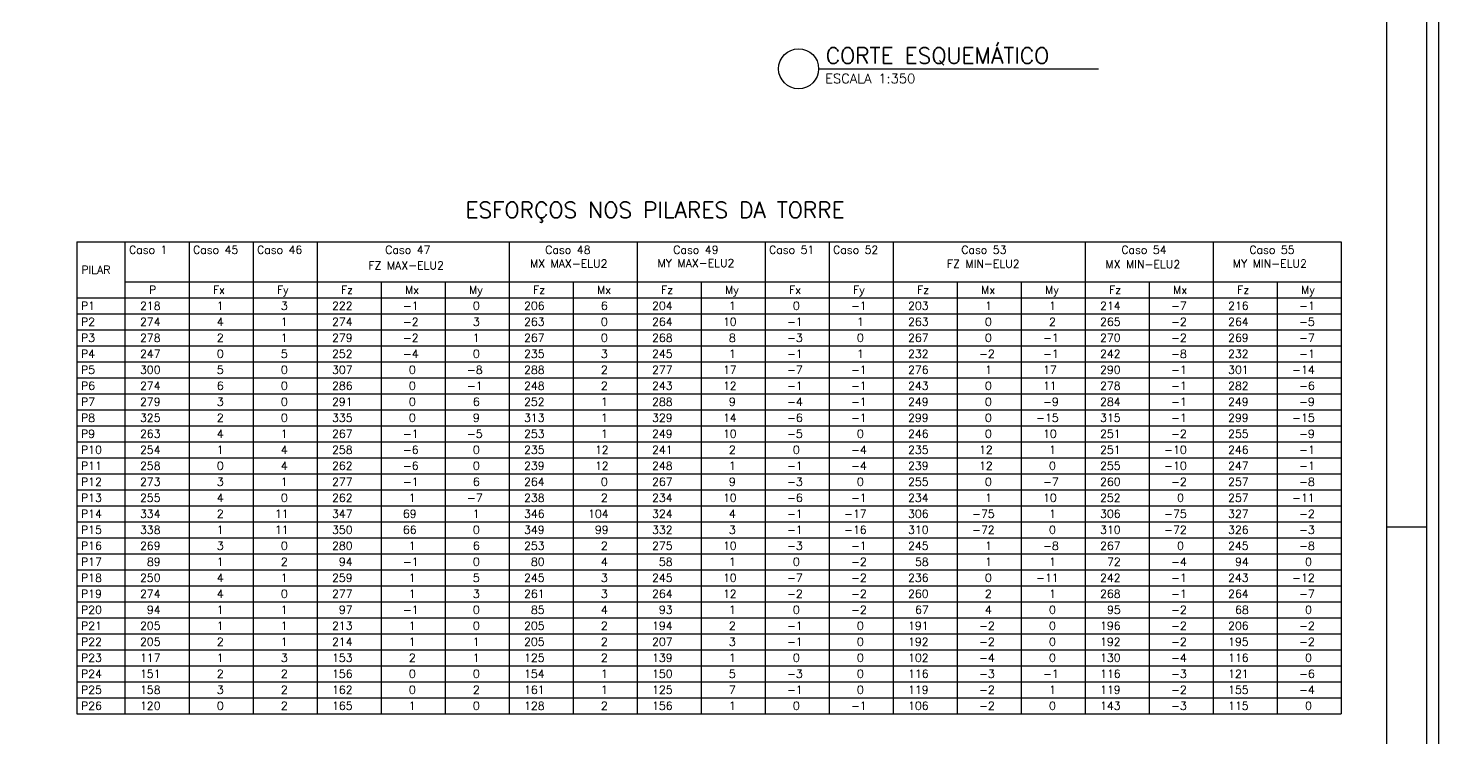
# Model space of a CAD drawing. Extents: x 0 to 84.7, y 0 to 60.
# Drawn here: x 49.44 to 84.7, y 24.73 to 42.47 of the extents above; entities that cross this region are included whole.
import ezdxf

# ---------------------------------------------------------------- set-up
doc = ezdxf.new("R2010")
doc.units = 0
doc.header["$MEASUREMENT"] = 0
for name, color, linetype in [('1', 1, 'CONTINUOUS'), ('5', 5, 'CONTINUOUS'), ('6', 6, 'CONTINUOUS'), ('8', 8, 'CONTINUOUS')]:
    doc.layers.add(name, color=color, linetype=linetype)
doc.styles.get("Standard").update_dxf_attribs({"font": 'ROMANS.SHX'})

msp = doc.modelspace()

# ---------------------------------------------------------------- linework, layer by layer
at = {"layer": '1', "linetype": 'Continuous'}
for p, q in [((58.26309, 36.12631), (58.26309, 25.32631)), ((59.86309, 36.12631), (59.86309, 25.32631)), ((63.06309, 36.12631), (63.06309, 25.32631)), ((66.26309, 36.12631), (66.26309, 25.32631)), ((72.66309, 36.12631), (72.66309, 25.32631)), ((74.26309, 36.12631), (74.26309, 25.32631)), ((77.46309, 36.12631), (77.46309, 25.32631)), ((80.66309, 36.12631), (80.66309, 25.32631)), ((83.403925, 30.003377), (84.403925, 30.003377))]:
    msp.add_line(p, q, dxfattribs=at)
for points in [[(0.0039, 0.003377), (84.703851, 0.003377), (84.703851, 60.003377), (0.0039, 60.003377), (0.0039, 0.003377)], [(0.303949, 0.303365), (84.403925, 0.303365), (84.403925, 59.703389), (0.303949, 59.703389), (0.303949, 0.303365)]]:
    msp.add_lwpolyline(points, dxfattribs=at)
at = {"layer": '6', "linetype": 'Continuous'}
for p, q in [((69.200947, 41.450794), (76.200947, 41.450794)), ((50.66309, 37.12631), (82.26309, 37.12631)), ((50.66309, 37.12631), (50.66309, 25.32631)), ((51.86309, 37.12631), (51.86309, 25.32631)), ((53.46309, 37.12631), (53.46309, 36.12631)), ((55.06309, 37.12631), (55.06309, 36.12631)), ((56.66309, 37.12631), (56.66309, 36.12631)), ((61.46309, 37.12631), (61.46309, 36.12631)), ((64.66309, 37.12631), (64.66309, 36.12631)), ((67.86309, 37.12631), (67.86309, 36.12631)), ((69.46309, 37.12631), (69.46309, 36.12631)), ((71.06309, 37.12631), (71.06309, 36.12631)), ((75.86309, 37.12631), (75.86309, 36.12631)), ((79.06309, 37.12631), (79.06309, 36.12631)), ((82.26309, 37.12631), (82.26309, 36.12631)), ((51.86309, 36.12631), (82.26309, 36.12631)), ((53.46309, 36.12631), (53.46309, 25.32631)), ((55.06309, 36.12631), (55.06309, 25.32631)), ((56.66309, 36.12631), (56.66309, 25.32631)), ((61.46309, 36.12631), (61.46309, 25.32631)), ((64.66309, 36.12631), (64.66309, 25.32631)), ((67.86309, 36.12631), (67.86309, 25.32631)), ((69.46309, 36.12631), (69.46309, 25.32631)), ((71.06309, 36.12631), (71.06309, 25.32631)), ((75.86309, 36.12631), (75.86309, 25.32631)), ((79.06309, 36.12631), (79.06309, 25.32631)), ((82.26309, 36.12631), (82.26309, 25.32631)), ((50.66309, 35.72631), (82.26309, 35.72631)), ((50.66309, 25.32631), (82.26309, 25.32631))]:
    msp.add_line(p, q, dxfattribs=at)
msp.add_lwpolyline([(2.803949, 1.303365), (83.403925, 1.303365), (83.403925, 58.703389), (2.803949, 58.703389), (2.803949, 1.303365)], dxfattribs=at)
msp.add_circle((68.700947, 41.450794), 0.5, dxfattribs=at)
at = {"layer": '8', "linetype": 'Continuous'}
for p, q in [((50.66309, 35.32631), (82.26309, 35.32631)), ((50.66309, 34.92631), (82.26309, 34.92631)), ((50.66309, 34.52631), (82.26309, 34.52631)), ((50.66309, 34.12631), (82.26309, 34.12631)), ((50.66309, 33.72631), (82.26309, 33.72631)), ((50.66309, 33.32631), (82.26309, 33.32631)), ((50.66309, 32.92631), (82.26309, 32.92631)), ((50.66309, 32.52631), (82.26309, 32.52631)), ((50.66309, 32.12631), (82.26309, 32.12631)), ((50.66309, 31.72631), (82.26309, 31.72631)), ((50.66309, 31.32631), (82.26309, 31.32631)), ((50.66309, 30.92631), (82.26309, 30.92631)), ((50.66309, 30.52631), (82.26309, 30.52631)), ((50.66309, 30.12631), (82.26309, 30.12631)), ((50.66309, 29.72631), (82.26309, 29.72631)), ((50.66309, 29.32631), (82.26309, 29.32631)), ((50.66309, 28.92631), (82.26309, 28.92631)), ((50.66309, 28.52631), (82.26309, 28.52631)), ((50.66309, 28.12631), (82.26309, 28.12631)), ((50.66309, 27.72631), (82.26309, 27.72631)), ((50.66309, 27.32631), (82.26309, 27.32631)), ((50.66309, 26.92631), (82.26309, 26.92631)), ((50.66309, 26.52631), (82.26309, 26.52631)), ((50.66309, 26.12631), (82.26309, 26.12631)), ((50.66309, 25.72631), (82.26309, 25.72631))]:
    msp.add_line(p, q, dxfattribs=at)

# ---------------------------------------------------------------- texts
at = {"layer": '1', "linetype": 'Continuous'}
for s, height, p in [('ESCALA 1:350', 0.24, (69.36493, 41.088208)), ('Caso 1', 0.2, (51.96309, 36.82631)), ('Caso 45', 0.2, (53.56309, 36.82631)), ('Caso 46', 0.2, (55.16309, 36.82631)), ('Caso 47', 0.2, (58.368087, 36.82631)), ('Caso 48', 0.2, (62.368087, 36.82631)), ('Caso 49', 0.2, (65.568087, 36.82631)), ('Caso 51', 0.2, (67.96309, 36.82631)), ('Caso 52', 0.2, (69.56309, 36.82631)), ('Caso 53', 0.2, (72.768087, 36.82631)), ('Caso 54', 0.2, (76.768087, 36.82631)), ('Caso 55', 0.2, (79.968087, 36.82631)), ('MX MAX-ELU2', 0.2, (61.986034, 36.479449)), ('MY MAX-ELU2', 0.2, (65.175746, 36.494635)), ('FZ MIN-ELU2', 0.2, (72.408767, 36.478146)), ('MY MIN-ELU2', 0.2, (79.554678, 36.480146)), ('PILAR', 0.2, (50.771705, 36.326644)), ('FZ MAX-ELU2', 0.2, (57.947276, 36.436654)), ('MX MIN-ELU2', 0.2, (76.370669, 36.462672)), ('P1', 0.2, (50.76309, 35.42631)), ('  218', 0.2, (51.96309, 35.42631)), ('    1', 0.2, (53.56309, 35.42631)), ('    3', 0.2, (55.16309, 35.42631)), ('  222', 0.2, (56.76309, 35.42631)), ('   -1', 0.2, (58.36309, 35.42631)), ('    0', 0.2, (59.96309, 35.42631)), ('  206', 0.2, (61.56309, 35.42631)), ('    6', 0.2, (63.16309, 35.42631)), ('  204', 0.2, (64.76309, 35.42631)), ('    1', 0.2, (66.36309, 35.42631)), ('    0', 0.2, (67.96309, 35.42631)), ('   -1', 0.2, (69.56309, 35.42631)), ('  203', 0.2, (71.16309, 35.42631)), ('    1', 0.2, (72.76309, 35.42631)), ('    1', 0.2, (74.36309, 35.42631)), ('  214', 0.2, (75.96309, 35.42631)), ('   -7', 0.2, (77.56309, 35.42631)), ('  216', 0.2, (79.16309, 35.42631)), ('   -1', 0.2, (80.76309, 35.42631)), ('P2', 0.2, (50.76309, 35.02631)), ('  274', 0.2, (51.96309, 35.02631)), ('    4', 0.2, (53.56309, 35.02631)), ('    1', 0.2, (55.16309, 35.02631)), ('  274', 0.2, (56.76309, 35.02631)), ('   -2', 0.2, (58.36309, 35.02631)), ('    3', 0.2, (59.96309, 35.02631)), ('  263', 0.2, (61.56309, 35.02631)), ('    0', 0.2, (63.16309, 35.02631)), ('  264', 0.2, (64.76309, 35.02631)), ('   10', 0.2, (66.36309, 35.02631)), ('   -1', 0.2, (67.96309, 35.02631)), ('    1', 0.2, (69.56309, 35.02631)), ('  263', 0.2, (71.16309, 35.02631)), ('    0', 0.2, (72.76309, 35.02631)), ('    2', 0.2, (74.36309, 35.02631)), ('  265', 0.2, (75.96309, 35.02631)), ('   -2', 0.2, (77.56309, 35.02631)), ('  264', 0.2, (79.16309, 35.02631)), ('   -5', 0.2, (80.76309, 35.02631)), ('P3', 0.2, (50.76309, 34.62631)), ('  278', 0.2, (51.96309, 34.62631)), ('    2', 0.2, (53.56309, 34.62631)), ('    1', 0.2, (55.16309, 34.62631)), ('  279', 0.2, (56.76309, 34.62631)), ('   -2', 0.2, (58.36309, 34.62631)), ('    1', 0.2, (59.96309, 34.62631)), ('  267', 0.2, (61.56309, 34.62631)), ('    0', 0.2, (63.16309, 34.62631)), ('  268', 0.2, (64.76309, 34.62631)), ('    8', 0.2, (66.36309, 34.62631)), ('   -3', 0.2, (67.96309, 34.62631)), ('    0', 0.2, (69.56309, 34.62631)), ('  267', 0.2, (71.16309, 34.62631)), ('    0', 0.2, (72.76309, 34.62631)), ('   -1', 0.2, (74.36309, 34.62631)), ('  270', 0.2, (75.96309, 34.62631)), ('   -2', 0.2, (77.56309, 34.62631)), ('  269', 0.2, (79.16309, 34.62631)), ('   -7', 0.2, (80.76309, 34.62631)), ('P4', 0.2, (50.76309, 34.22631)), ('  247', 0.2, (51.96309, 34.22631)), ('    0', 0.2, (53.56309, 34.22631)), ('    5', 0.2, (55.16309, 34.22631)), ('  252', 0.2, (56.76309, 34.22631)), ('   -4', 0.2, (58.36309, 34.22631)), ('    0', 0.2, (59.96309, 34.22631)), ('  235', 0.2, (61.56309, 34.22631)), ('    3', 0.2, (63.16309, 34.22631)), ('  245', 0.2, (64.76309, 34.22631)), ('    1', 0.2, (66.36309, 34.22631)), ('   -1', 0.2, (67.96309, 34.22631)), ('    1', 0.2, (69.56309, 34.22631)), ('  232', 0.2, (71.16309, 34.22631)), ('   -2', 0.2, (72.76309, 34.22631)), ('   -1', 0.2, (74.36309, 34.22631)), ('  242', 0.2, (75.96309, 34.22631)), ('   -8', 0.2, (77.56309, 34.22631)), ('  232', 0.2, (79.16309, 34.22631)), ('   -1', 0.2, (80.76309, 34.22631)), ('P5', 0.2, (50.76309, 33.82631)), ('  300', 0.2, (51.96309, 33.82631)), ('    5', 0.2, (53.56309, 33.82631)), ('    0', 0.2, (55.16309, 33.82631)), ('  307', 0.2, (56.76309, 33.82631)), ('    0', 0.2, (58.36309, 33.82631)), ('   -8', 0.2, (59.96309, 33.82631)), ('  288', 0.2, (61.56309, 33.82631)), ('    2', 0.2, (63.16309, 33.82631)), ('  277', 0.2, (64.76309, 33.82631)), ('   17', 0.2, (66.36309, 33.82631)), ('   -7', 0.2, (67.96309, 33.82631)), ('   -1', 0.2, (69.56309, 33.82631)), ('  276', 0.2, (71.16309, 33.82631)), ('    1', 0.2, (72.76309, 33.82631)), ('   17', 0.2, (74.36309, 33.82631)), ('  290', 0.2, (75.96309, 33.82631)), ('   -1', 0.2, (77.56309, 33.82631)), ('  301', 0.2, (79.16309, 33.82631)), ('  -14', 0.2, (80.76309, 33.82631)), ('P6', 0.2, (50.76309, 33.42631)), ('  274', 0.2, (51.96309, 33.42631)), ('    6', 0.2, (53.56309, 33.42631)), ('    0', 0.2, (55.16309, 33.42631)), ('  286', 0.2, (56.76309, 33.42631)), ('    0', 0.2, (58.36309, 33.42631)), ('   -1', 0.2, (59.96309, 33.42631)), ('  248', 0.2, (61.56309, 33.42631)), ('    2', 0.2, (63.16309, 33.42631)), ('  243', 0.2, (64.76309, 33.42631)), ('   12', 0.2, (66.36309, 33.42631)), ('   -1', 0.2, (67.96309, 33.42631)), ('   -1', 0.2, (69.56309, 33.42631)), ('  243', 0.2, (71.16309, 33.42631)), ('    0', 0.2, (72.76309, 33.42631)), ('   11', 0.2, (74.36309, 33.42631)), ('  278', 0.2, (75.96309, 33.42631)), ('   -1', 0.2, (77.56309, 33.42631)), ('  282', 0.2, (79.16309, 33.42631)), ('   -6', 0.2, (80.76309, 33.42631)), ('P7', 0.2, (50.76309, 33.02631)), ('  279', 0.2, (51.96309, 33.02631)), ('    3', 0.2, (53.56309, 33.02631)), ('    0', 0.2, (55.16309, 33.02631)), ('  291', 0.2, (56.76309, 33.02631)), ('    0', 0.2, (58.36309, 33.02631)), ('    6', 0.2, (59.96309, 33.02631)), ('  252', 0.2, (61.56309, 33.02631)), ('    1', 0.2, (63.16309, 33.02631)), ('  288', 0.2, (64.76309, 33.02631)), ('    9', 0.2, (66.36309, 33.02631)), ('   -4', 0.2, (67.96309, 33.02631)), ('   -1', 0.2, (69.56309, 33.02631)), ('  249', 0.2, (71.16309, 33.02631)), ('    0', 0.2, (72.76309, 33.02631)), ('   -9', 0.2, (74.36309, 33.02631)), ('  284', 0.2, (75.96309, 33.02631)), ('   -1', 0.2, (77.56309, 33.02631)), ('  249', 0.2, (79.16309, 33.02631)), ('   -9', 0.2, (80.76309, 33.02631)), ('P8', 0.2, (50.76309, 32.62631)), ('  325', 0.2, (51.96309, 32.62631)), ('    2', 0.2, (53.56309, 32.62631)), ('    0', 0.2, (55.16309, 32.62631)), ('  335', 0.2, (56.76309, 32.62631)), ('    0', 0.2, (58.36309, 32.62631)), ('    9', 0.2, (59.96309, 32.62631)), ('  313', 0.2, (61.56309, 32.62631)), ('    1', 0.2, (63.16309, 32.62631)), ('  329', 0.2, (64.76309, 32.62631)), ('   14', 0.2, (66.36309, 32.62631)), ('   -6', 0.2, (67.96309, 32.62631)), ('   -1', 0.2, (69.56309, 32.62631)), ('  299', 0.2, (71.16309, 32.62631)), ('    0', 0.2, (72.76309, 32.62631)), ('  -15', 0.2, (74.36309, 32.62631)), ('  315', 0.2, (75.96309, 32.62631)), ('   -1', 0.2, (77.56309, 32.62631)), ('  299', 0.2, (79.16309, 32.62631)), ('  -15', 0.2, (80.76309, 32.62631)), ('P9', 0.2, (50.76309, 32.22631)), ('  263', 0.2, (51.96309, 32.22631)), ('    4', 0.2, (53.56309, 32.22631)), ('    1', 0.2, (55.16309, 32.22631)), ('  267', 0.2, (56.76309, 32.22631)), ('   -1', 0.2, (58.36309, 32.22631)), ('   -5', 0.2, (59.96309, 32.22631)), ('  253', 0.2, (61.56309, 32.22631)), ('    1', 0.2, (63.16309, 32.22631)), ('  249', 0.2, (64.76309, 32.22631)), ('   10', 0.2, (66.36309, 32.22631)), ('   -5', 0.2, (67.96309, 32.22631)), ('    0', 0.2, (69.56309, 32.22631)), ('  246', 0.2, (71.16309, 32.22631)), ('    0', 0.2, (72.76309, 32.22631)), ('   10', 0.2, (74.36309, 32.22631)), ('  251', 0.2, (75.96309, 32.22631)), ('   -2', 0.2, (77.56309, 32.22631)), ('  255', 0.2, (79.16309, 32.22631)), ('   -9', 0.2, (80.76309, 32.22631)), ('P10', 0.2, (50.76309, 31.82631)), ('  254', 0.2, (51.96309, 31.82631)), ('    1', 0.2, (53.56309, 31.82631)), ('    4', 0.2, (55.16309, 31.82631)), ('  258', 0.2, (56.76309, 31.82631)), ('   -6', 0.2, (58.36309, 31.82631)), ('    0', 0.2, (59.96309, 31.82631)), ('  235', 0.2, (61.56309, 31.82631)), ('   12', 0.2, (63.16309, 31.82631)), ('  241', 0.2, (64.76309, 31.82631)), ('    2', 0.2, (66.36309, 31.82631)), ('    0', 0.2, (67.96309, 31.82631)), ('   -4', 0.2, (69.56309, 31.82631)), ('  235', 0.2, (71.16309, 31.82631)), ('   12', 0.2, (72.76309, 31.82631)), ('    1', 0.2, (74.36309, 31.82631)), ('  251', 0.2, (75.96309, 31.82631)), ('  -10', 0.2, (77.56309, 31.82631)), ('  246', 0.2, (79.16309, 31.82631)), ('   -1', 0.2, (80.76309, 31.82631)), ('P11', 0.2, (50.76309, 31.42631)), ('  258', 0.2, (51.96309, 31.42631)), ('    0', 0.2, (53.56309, 31.42631)), ('    4', 0.2, (55.16309, 31.42631)), ('  262', 0.2, (56.76309, 31.42631)), ('   -6', 0.2, (58.36309, 31.42631)), ('    0', 0.2, (59.96309, 31.42631)), ('  239', 0.2, (61.56309, 31.42631)), ('   12', 0.2, (63.16309, 31.42631)), ('  248', 0.2, (64.76309, 31.42631)), ('    1', 0.2, (66.36309, 31.42631)), ('   -1', 0.2, (67.96309, 31.42631)), ('   -4', 0.2, (69.56309, 31.42631)), ('  239', 0.2, (71.16309, 31.42631)), ('   12', 0.2, (72.76309, 31.42631)), ('    0', 0.2, (74.36309, 31.42631)), ('  255', 0.2, (75.96309, 31.42631)), ('  -10', 0.2, (77.56309, 31.42631)), ('  247', 0.2, (79.16309, 31.42631)), ('   -1', 0.2, (80.76309, 31.42631)), ('P12', 0.2, (50.76309, 31.02631)), ('  273', 0.2, (51.96309, 31.02631)), ('    3', 0.2, (53.56309, 31.02631)), ('    1', 0.2, (55.16309, 31.02631)), ('  277', 0.2, (56.76309, 31.02631)), ('   -1', 0.2, (58.36309, 31.02631)), ('    6', 0.2, (59.96309, 31.02631)), ('  264', 0.2, (61.56309, 31.02631)), ('    0', 0.2, (63.16309, 31.02631)), ('  267', 0.2, (64.76309, 31.02631)), ('    9', 0.2, (66.36309, 31.02631)), ('   -3', 0.2, (67.96309, 31.02631)), ('    0', 0.2, (69.56309, 31.02631)), ('  255', 0.2, (71.16309, 31.02631)), ('    0', 0.2, (72.76309, 31.02631)), ('   -7', 0.2, (74.36309, 31.02631)), ('  260', 0.2, (75.96309, 31.02631)), ('   -2', 0.2, (77.56309, 31.02631)), ('  257', 0.2, (79.16309, 31.02631)), ('   -8', 0.2, (80.76309, 31.02631)), ('P13', 0.2, (50.76309, 30.62631)), ('  255', 0.2, (51.96309, 30.62631)), ('    4', 0.2, (53.56309, 30.62631)), ('    0', 0.2, (55.16309, 30.62631)), ('  262', 0.2, (56.76309, 30.62631)), ('    1', 0.2, (58.36309, 30.62631)), ('   -7', 0.2, (59.96309, 30.62631)), ('  238', 0.2, (61.56309, 30.62631)), ('    2', 0.2, (63.16309, 30.62631)), ('  234', 0.2, (64.76309, 30.62631)), ('   10', 0.2, (66.36309, 30.62631)), ('   -6', 0.2, (67.96309, 30.62631)), ('   -1', 0.2, (69.56309, 30.62631)), ('  234', 0.2, (71.16309, 30.62631)), ('    1', 0.2, (72.76309, 30.62631)), ('   10', 0.2, (74.36309, 30.62631)), ('  252', 0.2, (75.96309, 30.62631)), ('    0', 0.2, (77.56309, 30.62631)), ('  257', 0.2, (79.16309, 30.62631)), ('  -11', 0.2, (80.76309, 30.62631)), ('P14', 0.2, (50.76309, 30.22631)), ('  334', 0.2, (51.96309, 30.22631)), ('    2', 0.2, (53.56309, 30.22631)), ('   11', 0.2, (55.16309, 30.22631)), ('  347', 0.2, (56.76309, 30.22631)), ('   69', 0.2, (58.36309, 30.22631)), ('    1', 0.2, (59.96309, 30.22631)), ('  346', 0.2, (61.56309, 30.22631)), ('  104', 0.2, (63.16309, 30.22631)), ('  324', 0.2, (64.76309, 30.22631)), ('    4', 0.2, (66.36309, 30.22631)), ('   -1', 0.2, (67.96309, 30.22631)), ('  -17', 0.2, (69.56309, 30.22631)), ('  306', 0.2, (71.16309, 30.22631)), ('  -75', 0.2, (72.76309, 30.22631)), ('    1', 0.2, (74.36309, 30.22631)), ('  306', 0.2, (75.96309, 30.22631)), ('  -75', 0.2, (77.56309, 30.22631)), ('  327', 0.2, (79.16309, 30.22631)), ('   -2', 0.2, (80.76309, 30.22631)), ('P15', 0.2, (50.76309, 29.82631)), ('  338', 0.2, (51.96309, 29.82631)), ('    1', 0.2, (53.56309, 29.82631)), ('   11', 0.2, (55.16309, 29.82631)), ('  350', 0.2, (56.76309, 29.82631)), ('   66', 0.2, (58.36309, 29.82631)), ('    0', 0.2, (59.96309, 29.82631)), ('  349', 0.2, (61.56309, 29.82631)), ('   99', 0.2, (63.16309, 29.82631)), ('  332', 0.2, (64.76309, 29.82631)), ('    3', 0.2, (66.36309, 29.82631)), ('   -1', 0.2, (67.96309, 29.82631)), ('  -16', 0.2, (69.56309, 29.82631)), ('  310', 0.2, (71.16309, 29.82631)), ('  -72', 0.2, (72.76309, 29.82631)), ('    0', 0.2, (74.36309, 29.82631)), ('  310', 0.2, (75.96309, 29.82631)), ('  -72', 0.2, (77.56309, 29.82631)), ('  326', 0.2, (79.16309, 29.82631)), ('   -3', 0.2, (80.76309, 29.82631)), ('P16', 0.2, (50.76309, 29.42631)), ('  269', 0.2, (51.96309, 29.42631)), ('    3', 0.2, (53.56309, 29.42631)), ('    0', 0.2, (55.16309, 29.42631)), ('  280', 0.2, (56.76309, 29.42631)), ('    1', 0.2, (58.36309, 29.42631)), ('    6', 0.2, (59.96309, 29.42631)), ('  253', 0.2, (61.56309, 29.42631)), ('    2', 0.2, (63.16309, 29.42631)), ('  275', 0.2, (64.76309, 29.42631)), ('   10', 0.2, (66.36309, 29.42631)), ('   -3', 0.2, (67.96309, 29.42631)), ('   -1', 0.2, (69.56309, 29.42631)), ('  245', 0.2, (71.16309, 29.42631)), ('    1', 0.2, (72.76309, 29.42631)), ('   -8', 0.2, (74.36309, 29.42631)), ('  267', 0.2, (75.96309, 29.42631)), ('    0', 0.2, (77.56309, 29.42631)), ('  245', 0.2, (79.16309, 29.42631)), ('   -8', 0.2, (80.76309, 29.42631)), ('P17', 0.2, (50.76309, 29.02631)), ('   89', 0.2, (51.96309, 29.02631)), ('    1', 0.2, (53.56309, 29.02631)), ('    2', 0.2, (55.16309, 29.02631)), ('   94', 0.2, (56.76309, 29.02631)), ('   -1', 0.2, (58.36309, 29.02631)), ('    0', 0.2, (59.96309, 29.02631)), ('   80', 0.2, (61.56309, 29.02631)), ('    4', 0.2, (63.16309, 29.02631)), ('   58', 0.2, (64.76309, 29.02631)), ('    1', 0.2, (66.36309, 29.02631)), ('    0', 0.2, (67.96309, 29.02631)), ('   -2', 0.2, (69.56309, 29.02631)), ('   58', 0.2, (71.16309, 29.02631)), ('    1', 0.2, (72.76309, 29.02631)), ('    1', 0.2, (74.36309, 29.02631)), ('   72', 0.2, (75.96309, 29.02631)), ('   -4', 0.2, (77.56309, 29.02631)), ('   94', 0.2, (79.16309, 29.02631)), ('    0', 0.2, (80.76309, 29.02631)), ('P18', 0.2, (50.76309, 28.62631)), ('  250', 0.2, (51.96309, 28.62631)), ('    4', 0.2, (53.56309, 28.62631)), ('    1', 0.2, (55.16309, 28.62631)), ('  259', 0.2, (56.76309, 28.62631)), ('    1', 0.2, (58.36309, 28.62631)), ('    5', 0.2, (59.96309, 28.62631)), ('  245', 0.2, (61.56309, 28.62631)), ('    3', 0.2, (63.16309, 28.62631)), ('  245', 0.2, (64.76309, 28.62631)), ('   10', 0.2, (66.36309, 28.62631)), ('   -7', 0.2, (67.96309, 28.62631)), ('   -2', 0.2, (69.56309, 28.62631)), ('  236', 0.2, (71.16309, 28.62631)), ('    0', 0.2, (72.76309, 28.62631)), ('  -11', 0.2, (74.36309, 28.62631)), ('  242', 0.2, (75.96309, 28.62631)), ('   -1', 0.2, (77.56309, 28.62631)), ('  243', 0.2, (79.16309, 28.62631)), ('  -12', 0.2, (80.76309, 28.62631)), ('P19', 0.2, (50.76309, 28.22631)), ('  274', 0.2, (51.96309, 28.22631)), ('    4', 0.2, (53.56309, 28.22631)), ('    0', 0.2, (55.16309, 28.22631)), ('  277', 0.2, (56.76309, 28.22631)), ('    1', 0.2, (58.36309, 28.22631)), ('    3', 0.2, (59.96309, 28.22631)), ('  261', 0.2, (61.56309, 28.22631)), ('    3', 0.2, (63.16309, 28.22631)), ('  264', 0.2, (64.76309, 28.22631)), ('   12', 0.2, (66.36309, 28.22631)), ('   -2', 0.2, (67.96309, 28.22631)), ('   -2', 0.2, (69.56309, 28.22631)), ('  260', 0.2, (71.16309, 28.22631)), ('    2', 0.2, (72.76309, 28.22631)), ('    1', 0.2, (74.36309, 28.22631)), ('  268', 0.2, (75.96309, 28.22631)), ('   -1', 0.2, (77.56309, 28.22631)), ('  264', 0.2, (79.16309, 28.22631)), ('   -7', 0.2, (80.76309, 28.22631)), ('P20', 0.2, (50.76309, 27.82631)), ('   94', 0.2, (51.96309, 27.82631)), ('    1', 0.2, (53.56309, 27.82631)), ('    1', 0.2, (55.16309, 27.82631)), ('   97', 0.2, (56.76309, 27.82631)), ('   -1', 0.2, (58.36309, 27.82631)), ('    0', 0.2, (59.96309, 27.82631)), ('   85', 0.2, (61.56309, 27.82631)), ('    4', 0.2, (63.16309, 27.82631)), ('   93', 0.2, (64.76309, 27.82631)), ('    1', 0.2, (66.36309, 27.82631)), ('    0', 0.2, (67.96309, 27.82631)), ('   -2', 0.2, (69.56309, 27.82631)), ('   67', 0.2, (71.16309, 27.82631)), ('    4', 0.2, (72.76309, 27.82631)), ('    0', 0.2, (74.36309, 27.82631)), ('   95', 0.2, (75.96309, 27.82631)), ('   -2', 0.2, (77.56309, 27.82631)), ('   68', 0.2, (79.16309, 27.82631)), ('    0', 0.2, (80.76309, 27.82631)), ('P21', 0.2, (50.76309, 27.42631)), ('  205', 0.2, (51.96309, 27.42631)), ('    1', 0.2, (53.56309, 27.42631)), ('    1', 0.2, (55.16309, 27.42631)), ('  213', 0.2, (56.76309, 27.42631)), ('    1', 0.2, (58.36309, 27.42631)), ('    0', 0.2, (59.96309, 27.42631)), ('  205', 0.2, (61.56309, 27.42631)), ('    2', 0.2, (63.16309, 27.42631)), ('  194', 0.2, (64.76309, 27.42631)), ('    2', 0.2, (66.36309, 27.42631)), ('   -1', 0.2, (67.96309, 27.42631)), ('    0', 0.2, (69.56309, 27.42631)), ('  191', 0.2, (71.16309, 27.42631)), ('   -2', 0.2, (72.76309, 27.42631)), ('    0', 0.2, (74.36309, 27.42631)), ('  196', 0.2, (75.96309, 27.42631)), ('   -2', 0.2, (77.56309, 27.42631)), ('  206', 0.2, (79.16309, 27.42631)), ('   -2', 0.2, (80.76309, 27.42631)), ('P22', 0.2, (50.76309, 27.02631)), ('  205', 0.2, (51.96309, 27.02631)), ('    2', 0.2, (53.56309, 27.02631)), ('    1', 0.2, (55.16309, 27.02631)), ('  214', 0.2, (56.76309, 27.02631)), ('    1', 0.2, (58.36309, 27.02631)), ('    1', 0.2, (59.96309, 27.02631)), ('  205', 0.2, (61.56309, 27.02631)), ('    2', 0.2, (63.16309, 27.02631)), ('  207', 0.2, (64.76309, 27.02631)), ('    3', 0.2, (66.36309, 27.02631)), ('   -1', 0.2, (67.96309, 27.02631)), ('    0', 0.2, (69.56309, 27.02631)), ('  192', 0.2, (71.16309, 27.02631)), ('   -2', 0.2, (72.76309, 27.02631)), ('    0', 0.2, (74.36309, 27.02631)), ('  192', 0.2, (75.96309, 27.02631)), ('   -2', 0.2, (77.56309, 27.02631)), ('  195', 0.2, (79.16309, 27.02631)), ('   -2', 0.2, (80.76309, 27.02631)), ('P23', 0.2, (50.76309, 26.62631)), ('  117', 0.2, (51.96309, 26.62631)), ('    1', 0.2, (53.56309, 26.62631)), ('    3', 0.2, (55.16309, 26.62631)), ('  153', 0.2, (56.76309, 26.62631)), ('    2', 0.2, (58.36309, 26.62631)), ('    1', 0.2, (59.96309, 26.62631)), ('  125', 0.2, (61.56309, 26.62631)), ('    2', 0.2, (63.16309, 26.62631)), ('  139', 0.2, (64.76309, 26.62631)), ('    1', 0.2, (66.36309, 26.62631)), ('    0', 0.2, (67.96309, 26.62631)), ('    0', 0.2, (69.56309, 26.62631)), ('  102', 0.2, (71.16309, 26.62631)), ('   -4', 0.2, (72.76309, 26.62631)), ('    0', 0.2, (74.36309, 26.62631)), ('  130', 0.2, (75.96309, 26.62631)), ('   -4', 0.2, (77.56309, 26.62631)), ('  116', 0.2, (79.16309, 26.62631)), ('    0', 0.2, (80.76309, 26.62631)), ('P24', 0.2, (50.76309, 26.22631)), ('  151', 0.2, (51.96309, 26.22631)), ('    2', 0.2, (53.56309, 26.22631)), ('    2', 0.2, (55.16309, 26.22631)), ('  156', 0.2, (56.76309, 26.22631)), ('    0', 0.2, (58.36309, 26.22631)), ('    0', 0.2, (59.96309, 26.22631)), ('  154', 0.2, (61.56309, 26.22631)), ('    1', 0.2, (63.16309, 26.22631)), ('  150', 0.2, (64.76309, 26.22631)), ('    5', 0.2, (66.36309, 26.22631)), ('   -3', 0.2, (67.96309, 26.22631)), ('    0', 0.2, (69.56309, 26.22631)), ('  116', 0.2, (71.16309, 26.22631)), ('   -3', 0.2, (72.76309, 26.22631)), ('   -1', 0.2, (74.36309, 26.22631)), ('  116', 0.2, (75.96309, 26.22631)), ('   -3', 0.2, (77.56309, 26.22631)), ('  121', 0.2, (79.16309, 26.22631)), ('   -6', 0.2, (80.76309, 26.22631)), ('P25', 0.2, (50.76309, 25.82631)), ('  158', 0.2, (51.96309, 25.82631)), ('    3', 0.2, (53.56309, 25.82631)), ('    2', 0.2, (55.16309, 25.82631)), ('  162', 0.2, (56.76309, 25.82631)), ('    0', 0.2, (58.36309, 25.82631)), ('    2', 0.2, (59.96309, 25.82631)), ('  161', 0.2, (61.56309, 25.82631)), ('    1', 0.2, (63.16309, 25.82631)), ('  125', 0.2, (64.76309, 25.82631)), ('    7', 0.2, (66.36309, 25.82631)), ('   -1', 0.2, (67.96309, 25.82631)), ('    0', 0.2, (69.56309, 25.82631)), ('  119', 0.2, (71.16309, 25.82631)), ('   -2', 0.2, (72.76309, 25.82631)), ('    1', 0.2, (74.36309, 25.82631)), ('  119', 0.2, (75.96309, 25.82631)), ('   -2', 0.2, (77.56309, 25.82631)), ('  155', 0.2, (79.16309, 25.82631)), ('   -4', 0.2, (80.76309, 25.82631)), ('P26', 0.2, (50.76309, 25.42631)), ('  120', 0.2, (51.96309, 25.42631)), ('    0', 0.2, (53.56309, 25.42631)), ('    2', 0.2, (55.16309, 25.42631)), ('  165', 0.2, (56.76309, 25.42631)), ('    1', 0.2, (58.36309, 25.42631)), ('    0', 0.2, (59.96309, 25.42631)), ('  128', 0.2, (61.56309, 25.42631)), ('    2', 0.2, (63.16309, 25.42631)), ('  156', 0.2, (64.76309, 25.42631)), ('    1', 0.2, (66.36309, 25.42631)), ('    0', 0.2, (67.96309, 25.42631)), ('   -1', 0.2, (69.56309, 25.42631)), ('  106', 0.2, (71.16309, 25.42631)), ('   -2', 0.2, (72.76309, 25.42631)), ('    0', 0.2, (74.36309, 25.42631)), ('  143', 0.2, (75.96309, 25.42631)), ('   -3', 0.2, (77.56309, 25.42631)), ('  115', 0.2, (79.16309, 25.42631)), ('    0', 0.2, (80.76309, 25.42631))]:
    msp.add_text(s, height=height, dxfattribs=at).set_placement(p)
at = {"layer": '5', "linetype": 'Continuous'}
for s, p in [('P', (52.46309, 35.82631)), ('Fx', (54.06309, 35.82631)), ('Fy', (55.66309, 35.82631)), ('Fz', (57.26309, 35.82631)), ('Mx', (58.86309, 35.82631)), ('My', (60.46309, 35.82631)), ('Fz', (62.06309, 35.82631)), ('Mx', (63.66309, 35.82631)), ('Fz', (65.26309, 35.82631)), ('My', (66.86309, 35.82631)), ('Fx', (68.46309, 35.82631)), ('Fy', (70.06309, 35.82631)), ('Fz', (71.66309, 35.82631)), ('Mx', (73.26309, 35.82631)), ('My', (74.86309, 35.82631)), ('Fz', (76.46309, 35.82631)), ('Mx', (78.06309, 35.82631)), ('Fz', (79.66309, 35.82631)), ('My', (81.26309, 35.82631))]:
    msp.add_text(s, height=0.2, dxfattribs=at).set_placement(p)
at = {"layer": '6', "linetype": 'Continuous'}
for s, p in [('CORTE ESQUEMÁTICO', (69.379451, 41.578897)), ('ESFORÇOS NOS PILARES DA TORRE', (60.373535, 37.721751))]:
    msp.add_text(s, height=0.4, dxfattribs=at).set_placement(p)

doc.saveas('drawing.dxf')
